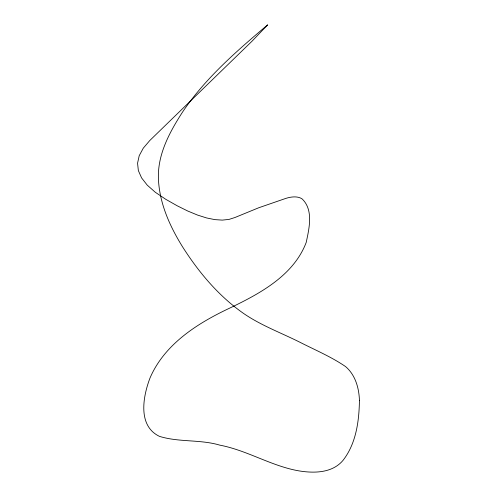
<?xml version="1.0" encoding="UTF-8"?>
<svg xmlns="http://www.w3.org/2000/svg" width="497" height="497" viewBox="0 0 497 497"><rect width="100%" height="100%" fill="white"/><g stroke="black" fill="none" stroke-linecap="round" stroke-linejoin="round"><path stroke-width="0.75" d="M359.437 400.309C359.107 421.139 356.144 443.678 342.887 460.539C331.971 473.361 313.433 473.386 298.175 470.746C270.94 465.807 247.046 450.35 219.848 445.15C200.123 439.286 178.957 442.436 159.431 436.354C137.402 425.774 142.999 396.364 150.051 377.894C164.755 343.762 198.104 322.888 230.484 307.749C260.428 293.317 293.684 275.326 306.195 242.474C309.122 228.67 313.725 209.995 302.151 198.943A50.781 22.365 -46.7 0 0 285.57 198.483L258.676 207.783L234.944 217.512L229.018 219.407L222.321 220.109L214.847 219.624L206.597 217.947L197.57 215.083L187.773 211.032L177.199 205.789L165.849 199.353L155.331 192.289L147.242 185.139L141.589 177.907L138.359 170.601L137.563 163.209L139.203 155.735L143.266 148.181L149.765 140.545L252.109 41.121L267.653 24.85C236.609 51.085 205.249 78.259 182.405 112.279C169.384 132.488 157.108 155.114 158.468 179.926C159.779 204.112 170.049 226.7 182.666 246.997C198.955 272.592 218.904 296.33 243.971 313.719C261.341 325.572 281.19 332.86 299.896 342.234C315.26 350.062 331.325 356.827 345.589 366.593C355.324 374.887 358.996 387.94 359.437 400.309"/></g></svg>
